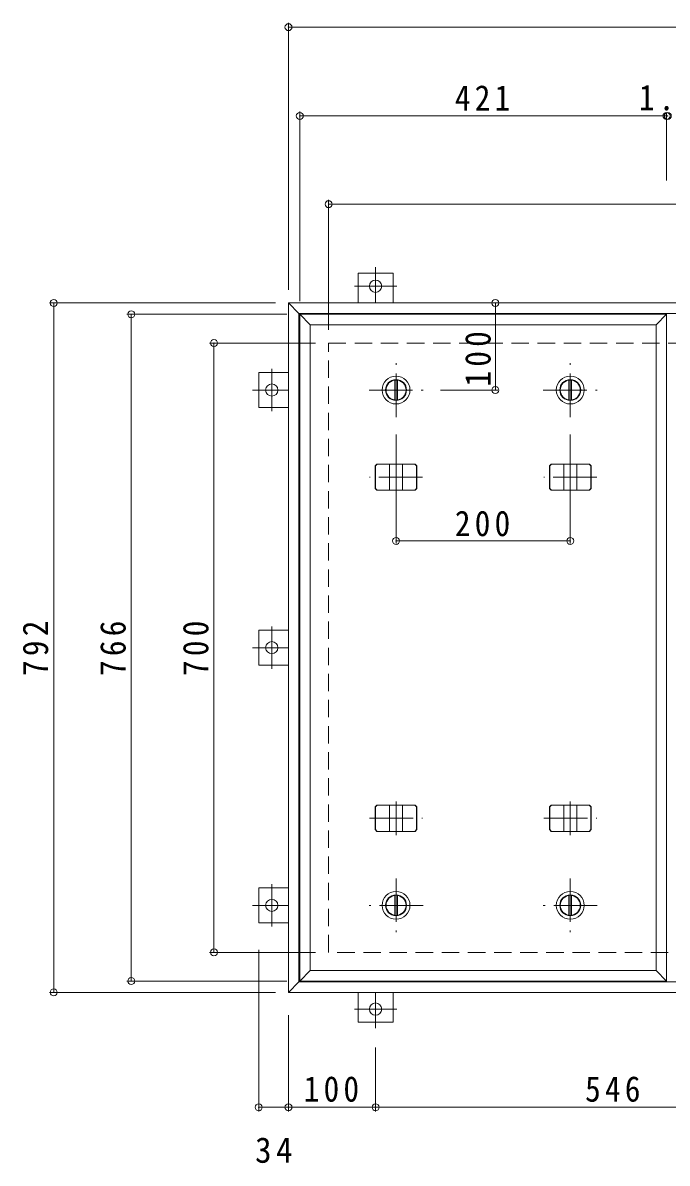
# Model space of a CAD drawing. Units: millimetres at full size, sheet at 1:10. Extents: x -1809 to 1925, y -1353 to 1371.
# Drawn here: x -1809 to -1069, y 31 to 1341 of the extents above; entities that cross this region are included whole.
import ezdxf

# ---------------------------------------------------------------- set-up
doc = ezdxf.new("R2010")
doc.units = ezdxf.units.MM
doc.header["$LTSCALE"] = 10
doc.header["$PDMODE"] = 32
doc.header["$PDSIZE"] = 8
doc.linetypes.add('CHAIN1', pattern=[8, 5, -1, 1, -1])
doc.linetypes.add('DASHED2', pattern=[3, 2, -1])
for name, color, linetype, lineweight in [('0-1_躯体', 2, 'DASHED2', 9), ('0-2_仕上', 3, 'Continuous', 9), ('0-3_建具', 4, 'Continuous', 9), ('0-C', 2, 'Continuous', 9), ('0-E', 3, 'Continuous', 9), ('0-F', 7, 'Continuous', 9)]:
    doc.layers.add(name, color=color, linetype=linetype, lineweight=lineweight)
doc.styles.add('ＭＳ ゴシック', font='')
doc.styles.get('ＭＳ ゴシック').set_extended_font_data('MS Gothic')

msp = doc.modelspace()

# ---------------------------------------------------------------- linework, layer by layer
at = {"layer": '0-1_躯体'}
for p, q in [((-1457.55, 272.97), (-1457.55, 972.97)), ((-1457.55, 972.97), (-257.55, 972.97)), ((-257.55, 272.97), (-1457.55, 272.97))]:
    msp.add_line(p, q, dxfattribs=at)
at = {"layer": '0-2_仕上'}
for p, q in [((-1490.55, 1005.97), (-1478.55, 993.97)), ((-1490.55, 1005.97), (-1069.55, 1005.97)), ((-1490.55, 1005.97), (-1490.55, 239.97)), ((-1081.55, 993.97), (-1069.55, 1005.97)), ((-1069.55, 1005.97), (-1069.55, 239.97)), ((-1478.55, 993.97), (-1081.55, 993.97)), ((-1478.55, 993.97), (-1478.55, 251.97)), ((-1081.55, 993.97), (-1081.55, 251.97)), ((-1490.55, 239.97), (-1478.55, 251.97)), ((-1478.55, 251.97), (-1081.55, 251.97)), ((-1081.55, 251.97), (-1069.55, 239.97)), ((-1490.55, 239.97), (-1069.55, 239.97))]:
    msp.add_line(p, q, dxfattribs=at)
at = {"layer": '0-3_建具', "color": 2}
for p, q in [((-1503.55, 1018.97), (-1491.55, 1006.97)), ((-1503.55, 226.97), (-1503.55, 1018.97)), ((-1503.55, 1018.97), (-211.55, 1018.97)), ((-1491.55, 238.97), (-1491.55, 1006.97)), ((-1491.55, 1006.97), (-223.55, 1006.97)), ((-1491.55, 238.97), (-1503.55, 226.97)), ((-223.55, 238.97), (-1491.55, 238.97)), ((-211.55, 226.97), (-1503.55, 226.97))]:
    msp.add_line(p, q, dxfattribs=at)
at = {"layer": '0-3_建具'}
for p, q in [((-1403.88, 831.97), (-1402.15, 833.97)), ((-1403.88, 805.97), (-1403.88, 831.97)), ((-1403.48, 831.97), (-1403.88, 831.97)), ((-1403.48, 831.97), (-1401.75, 833.97)), ((-1403.48, 805.97), (-1403.48, 831.97)), ((-1357.94, 833.97), (-1402.15, 833.97)), ((-1387.55, 803.97), (-1387.55, 833.97)), ((-1372.55, 803.97), (-1372.55, 833.97)), ((-1356.61, 831.97), (-1358.34, 833.97)), ((-1356.21, 831.97), (-1357.94, 833.97)), ((-1356.61, 805.97), (-1356.61, 831.97)), ((-1356.61, 831.97), (-1356.21, 831.97)), ((-1356.21, 805.97), (-1356.21, 831.97)), ((-1203.88, 831.97), (-1202.15, 833.97)), ((-1203.88, 805.97), (-1203.88, 831.97)), ((-1203.48, 831.97), (-1203.88, 831.97)), ((-1203.48, 831.97), (-1201.75, 833.97)), ((-1203.48, 805.97), (-1203.48, 831.97)), ((-1157.94, 833.97), (-1202.15, 833.97)), ((-1187.55, 803.97), (-1187.55, 833.97)), ((-1172.55, 803.97), (-1172.55, 833.97)), ((-1156.61, 831.97), (-1158.34, 833.97)), ((-1156.21, 831.97), (-1157.94, 833.97)), ((-1156.61, 805.97), (-1156.61, 831.97)), ((-1156.61, 831.97), (-1156.21, 831.97)), ((-1156.21, 805.97), (-1156.21, 831.97)), ((-1403.88, 805.97), (-1402.15, 803.97)), ((-1403.48, 805.97), (-1403.88, 805.97)), ((-1403.48, 805.97), (-1401.75, 803.97)), ((-1402.15, 803.97), (-1357.94, 803.97)), ((-1356.61, 805.97), (-1358.34, 803.97)), ((-1356.21, 805.97), (-1357.94, 803.97)), ((-1356.61, 805.97), (-1356.21, 805.97)), ((-1203.88, 805.97), (-1202.15, 803.97)), ((-1203.48, 805.97), (-1203.88, 805.97)), ((-1203.48, 805.97), (-1201.75, 803.97)), ((-1202.15, 803.97), (-1157.94, 803.97)), ((-1156.61, 805.97), (-1158.34, 803.97)), ((-1156.21, 805.97), (-1157.94, 803.97)), ((-1156.61, 805.97), (-1156.21, 805.97)), ((-1403.88, 439.97), (-1402.15, 441.97)), ((-1403.48, 439.97), (-1403.88, 439.97)), ((-1403.88, 439.97), (-1403.88, 413.97)), ((-1403.48, 439.97), (-1401.75, 441.97)), ((-1403.48, 439.97), (-1403.48, 413.97)), ((-1357.94, 441.97), (-1402.15, 441.97)), ((-1387.55, 441.97), (-1387.55, 411.97)), ((-1372.55, 441.97), (-1372.55, 411.97)), ((-1356.61, 439.97), (-1358.34, 441.97)), ((-1356.21, 439.97), (-1357.94, 441.97)), ((-1356.61, 439.97), (-1356.21, 439.97)), ((-1356.61, 439.97), (-1356.61, 413.97)), ((-1356.21, 439.97), (-1356.21, 413.97)), ((-1203.88, 439.97), (-1202.15, 441.97)), ((-1203.48, 439.97), (-1203.88, 439.97)), ((-1203.88, 439.97), (-1203.88, 413.97)), ((-1203.48, 439.97), (-1201.75, 441.97)), ((-1203.48, 439.97), (-1203.48, 413.97)), ((-1157.94, 441.97), (-1202.15, 441.97)), ((-1187.55, 441.97), (-1187.55, 411.97)), ((-1172.55, 441.97), (-1172.55, 411.97)), ((-1156.61, 439.97), (-1158.34, 441.97)), ((-1156.21, 439.97), (-1157.94, 441.97)), ((-1156.61, 439.97), (-1156.21, 439.97)), ((-1156.61, 439.97), (-1156.61, 413.97)), ((-1156.21, 439.97), (-1156.21, 413.97)), ((-1403.48, 413.97), (-1403.88, 413.97)), ((-1403.88, 413.97), (-1402.15, 411.97)), ((-1403.48, 413.97), (-1401.75, 411.97)), ((-1402.15, 411.97), (-1357.94, 411.97)), ((-1356.61, 413.97), (-1358.34, 411.97)), ((-1356.21, 413.97), (-1357.94, 411.97)), ((-1356.61, 413.97), (-1356.21, 413.97)), ((-1203.48, 413.97), (-1203.88, 413.97)), ((-1203.88, 413.97), (-1202.15, 411.97)), ((-1203.48, 413.97), (-1201.75, 411.97)), ((-1202.15, 411.97), (-1157.94, 411.97)), ((-1156.61, 413.97), (-1158.34, 411.97)), ((-1156.21, 413.97), (-1157.94, 411.97)), ((-1156.61, 413.97), (-1156.21, 413.97))]:
    msp.add_line(p, q, dxfattribs=at)
at = {"layer": '0-3_建具', "linetype": 'CHAIN1'}
for p, q in [((-1380.05, 799.51), (-1380.05, 838.43)), ((-1180.05, 799.51), (-1180.05, 838.43)), ((-1349.66, 818.97), (-1410.43, 818.97)), ((-1149.66, 818.97), (-1210.43, 818.97)), ((-1380.05, 446.43), (-1380.05, 407.51)), ((-1180.05, 446.43), (-1180.05, 407.51)), ((-1410.43, 426.97), (-1349.66, 426.97)), ((-1210.43, 426.97), (-1149.66, 426.97))]:
    msp.add_line(p, q, dxfattribs=at)
at = {"layer": '0-C', "linetype": 'CHAIN1'}
for p, q in [((-1380.05, 887.97), (-1380.05, 949.97)), ((-1180.05, 887.97), (-1180.05, 949.97)), ((-1411.05, 918.97), (-1349.05, 918.97)), ((-1211.05, 918.97), (-1149.05, 918.97)), ((-1380.05, 357.97), (-1380.05, 295.97)), ((-1180.05, 357.97), (-1180.05, 295.97)), ((-1349.05, 326.97), (-1411.05, 326.97)), ((-1149.05, 326.97), (-1211.05, 326.97))]:
    msp.add_line(p, q, dxfattribs=at)
at = {"layer": '0-C'}
for p, q in [((-1381.55, 930.37), (-1381.55, 907.57)), ((-1378.55, 930.37), (-1378.55, 907.57)), ((-1181.55, 930.37), (-1181.55, 907.57)), ((-1178.55, 930.37), (-1178.55, 907.57)), ((-1381.55, 315.57), (-1381.55, 338.37)), ((-1378.55, 315.57), (-1378.55, 338.37)), ((-1181.55, 315.57), (-1181.55, 338.37)), ((-1178.55, 315.57), (-1178.55, 338.37))]:
    msp.add_line(p, q, dxfattribs=at)
for centre, radius in [((-1380.05, 918.97), 16), ((-1380.05, 918.97), 12), ((-1380.05, 918.97), 11.5), ((-1180.05, 918.97), 16), ((-1180.05, 918.97), 12), ((-1180.05, 918.97), 11.5), ((-1380.05, 326.97), 16), ((-1180.05, 326.97), 16), ((-1380.05, 326.97), 12), ((-1380.05, 326.97), 11.5), ((-1180.05, 326.97), 12), ((-1180.05, 326.97), 11.5)]:
    msp.add_circle(centre, radius, dxfattribs=at)
at = {"layer": '0-E'}
for p, q in [((-1423.55, 1053.17), (-1383.55, 1053.17)), ((-1423.55, 1053.17), (-1423.55, 1018.97)), ((-1383.55, 1053.17), (-1383.55, 1018.97)), ((-1537.75, 898.97), (-1537.75, 938.97)), ((-1537.75, 938.97), (-1503.55, 938.97)), ((-1537.75, 898.97), (-1503.55, 898.97)), ((-1537.75, 602.97), (-1537.75, 642.97)), ((-1537.75, 642.97), (-1503.55, 642.97)), ((-1537.75, 602.97), (-1503.55, 602.97)), ((-1537.75, 306.97), (-1537.75, 346.97)), ((-1537.75, 346.97), (-1503.55, 346.97)), ((-1537.75, 306.97), (-1503.55, 306.97)), ((-1423.55, 192.77), (-1423.55, 226.97)), ((-1383.55, 192.77), (-1383.55, 226.97)), ((-1383.55, 192.77), (-1423.55, 192.77))]:
    msp.add_line(p, q, dxfattribs=at)
at = {"layer": '0-E', "linetype": 'CHAIN1'}
for p, q in [((-1403.55, 1060.14), (-1403.55, 1018.97)), ((-1379.17, 1038.17), (-1427.92, 1038.17)), ((-1522.75, 943.35), (-1522.75, 894.59)), ((-1544.72, 918.97), (-1503.55, 918.97)), ((-1522.75, 647.35), (-1522.75, 598.59)), ((-1544.72, 622.97), (-1503.55, 622.97)), ((-1522.75, 351.35), (-1522.75, 302.59)), ((-1544.72, 326.97), (-1503.55, 326.97)), ((-1403.55, 185.8), (-1403.55, 226.97)), ((-1427.92, 207.77), (-1379.17, 207.77))]:
    msp.add_line(p, q, dxfattribs=at)
at = {"layer": '0-E'}
for centre in [(-1403.55, 1038.17), (-1522.75, 918.97), (-1522.75, 622.97), (-1522.75, 326.97), (-1403.55, 207.77)]:
    msp.add_circle(centre, 7, dxfattribs=at)
at = {"layer": '0-F'}
for p, q in [((-1503.55, 1033.97), (-1503.55, 1340.86)), ((-1503.55, 1335.86), (-211.55, 1335.86)), ((-1490.55, 1020.97), (-1490.55, 1238.92)), ((-1490.55, 1233.92), (-1069.55, 1233.92)), ((-1069.55, 1236.92), (-1069.55, 1159.79)), ((-1069.55, 1233.92), (-1068.05, 1233.92)), ((-1457.55, 987.97), (-1457.55, 1137.52)), ((-1457.55, 1132.52), (-257.55, 1132.52)), ((-1518.55, 1018.97), (-1778.04, 1018.97)), ((-1773.04, 226.97), (-1773.04, 1018.97)), ((-1266.07, 1018.97), (-1266.07, 918.97)), ((-1505.55, 1005.97), (-1689.05, 1005.97)), ((-1684.05, 239.97), (-1684.05, 1005.97)), ((-1472.55, 972.97), (-1594.07, 972.97)), ((-1589.07, 272.97), (-1589.07, 972.97)), ((-1263.07, 918.97), (-1329.05, 918.97)), ((-1380.05, 742.67), (-1380.05, 867.97)), ((-1180.05, 742.67), (-1180.05, 867.97)), ((-1380.05, 745.67), (-1180.05, 745.67)), ((-1537.75, 89.95), (-1537.75, 275.76)), ((-1472.55, 272.97), (-1594.07, 272.97)), ((-1505.55, 239.97), (-1689.05, 239.97)), ((-1518.55, 226.97), (-1778.04, 226.97)), ((-1503.55, 200.76), (-1503.55, 89.95)), ((-1403.55, 163.46), (-1403.55, 89.95)), ((-1537.75, 94.95), (-1503.55, 94.95)), ((-1503.55, 94.95), (-1403.55, 94.95)), ((-1403.55, 94.95), (-857.55, 94.95))]:
    msp.add_line(p, q, dxfattribs=at)
for p in [(-1503.55, 1335.86), (-1490.55, 1233.92), (-1069.55, 1233.92), (-1068.05, 1233.92), (-1457.55, 1132.52), (-1773.04, 1018.97), (-1266.07, 1018.97), (-1684.05, 1005.97), (-1589.07, 972.97), (-1266.07, 918.97), (-1380.05, 745.67), (-1180.05, 745.67), (-1589.07, 272.97), (-1684.05, 239.97), (-1773.04, 226.97), (-1537.75, 94.95), (-1503.55, 94.95), (-1403.55, 94.95)]:
    msp.add_point(p, dxfattribs=at)

# ---------------------------------------------------------------- texts
at = {"layer": '0-F', "color": 2, "char_height": 29.33, "attachment_point": 7, "style": 'ＭＳ ゴシック'}
for s, insert in [('\\T1.27;\\W0.9;421', (-1312.55, 1239.92)), ('\\T1.27;\\W0.9;1.5', (-1101.3, 1239.92)), ('\\T1.27;\\W0.9;200', (-1312.55, 750.67)), ('\\T1.27;\\W0.9;100', (-1486.05, 100.95)), ('\\T1.27;\\W0.9;546', (-1163.05, 100.95)), ('\\T1.27;\\W0.95;34', (-1541.9, 30.73))]:
    msp.add_mtext(s, dxfattribs=dict(at, insert=insert))
at = {"layer": '0-F', "color": 2, "char_height": 29.33, "attachment_point": 7, "rotation": 90, "style": 'ＭＳ ゴシック'}
for s, insert in [('\\T1.27;\\W0.9;100', (-1271.07, 922.98)), ('\\T1.27;\\W0.9;792', (-1779.04, 590.47)), ('\\T1.27;\\W0.9;766', (-1690.05, 590.47)), ('\\T1.27;\\W0.9;700', (-1595.07, 590.47))]:
    msp.add_mtext(s, dxfattribs=dict(at, insert=insert))

doc.saveas('drawing.dxf')
